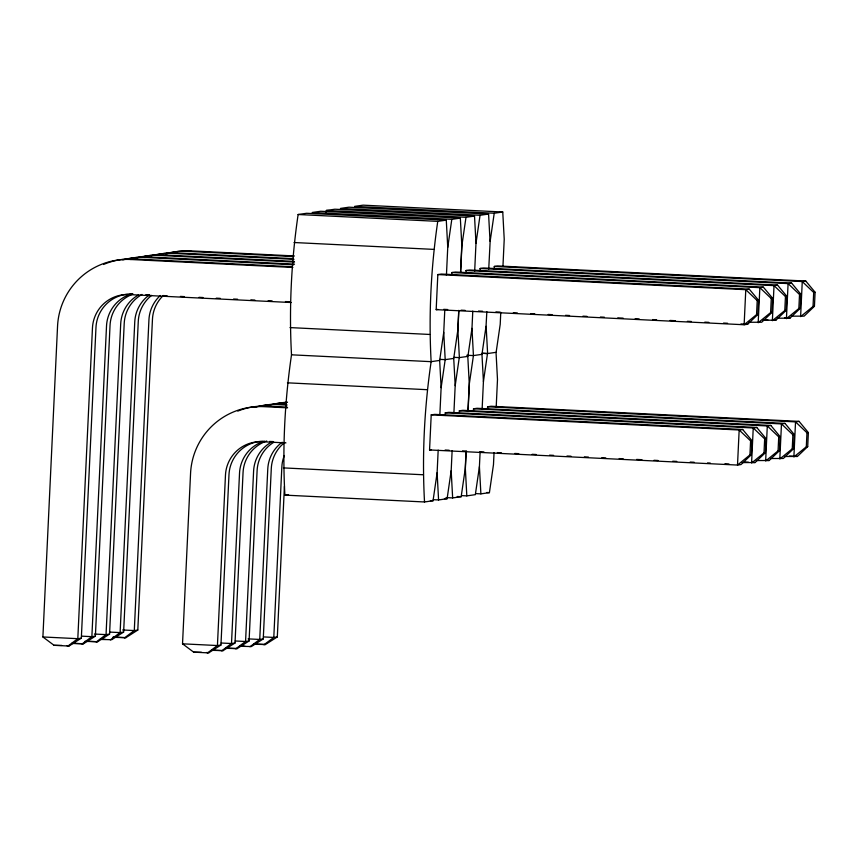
<?xml version="1.0" encoding="UTF-8"?>
<svg xmlns="http://www.w3.org/2000/svg" width="858" height="858" viewBox="0 0 858 858"><rect width="100%" height="100%" fill="white"/><g stroke="black" fill="none" stroke-linecap="round" stroke-linejoin="round"><path stroke-width="1.29" d="M68.018 645.999L77.81 638.684L92.46 327.928A35.124 34.942 81.8 0 1 129.022 294.573L132.54 294.058A35.124 34.942 81.8 0 0 95.978 327.424L81.328 638.18L69.423 645.795L68.018 645.999L54.054 645.313L42.9 636.968L57.55 326.222A70.249 69.884 81.8 0 1 130.673 259.491L134.191 258.987L292.406 266.752M71.922 643.468L83.483 643.768L95.388 636.153L110.038 325.407A35.124 34.942 81.8 0 1 132.497 294.283M84.824 641.366L97.662 641.73L109.567 634.116L124.217 323.359A35.124 34.942 81.8 0 1 141.956 294.455M101.426 639.467L111.722 639.703L123.627 632.089L138.277 321.342A35.124 34.942 81.8 0 1 151.662 295.356M113.063 637.312L125.901 637.666L137.806 630.051L152.456 319.305A35.124 34.942 81.8 0 1 162.902 295.892M262.945 441.194A35.124 34.942 81.8 0 0 228.989 474.581L220.946 645.034L209.041 652.648L207.636 652.841L193.672 652.166L182.529 643.822L190.562 473.38A70.249 69.884 81.8 0 1 263.685 406.649L287.602 407.829M211.551 650.321L223.112 650.621L235.017 643.007L243.05 472.565A35.124 34.942 81.8 0 1 266.752 440.991M225.611 648.305L237.173 648.594L249.077 640.98L257.11 470.538A35.124 34.942 81.8 0 1 273.734 442.299M239.79 646.267L251.351 646.557L263.256 638.942L271.289 468.5A35.124 34.942 81.8 0 1 284.674 442.514M438.181 450.128L437.119 472.726L433.043 500.75L424.517 501.973L284.888 495.12C282.336 448.38 284.727 401.115 291.506 354.815C288.953 308.076 291.345 260.811 298.123 214.511L306.649 213.277L446.278 220.131L447.747 247.351L446.428 275.268M253.85 644.24L265.412 644.53L277.316 636.926L284.416 486.454M424.517 501.973C421.964 455.233 424.356 407.968 431.134 361.668C428.571 314.929 430.973 267.664 437.752 221.364L446.278 220.131M429.558 449.946L431.209 414.875L434.727 414.371L742.685 429.483L752.005 440.69L751.34 454.719L741.033 464.553L737.515 465.068L429.558 449.946L431.317 449.699M436.175 309.641L437.827 274.571L441.344 274.056L749.302 289.178L758.622 300.386L757.957 314.414L747.65 324.249L744.133 324.753L436.175 309.641L437.934 309.395M439.875 414.242L441.13 387.655L445.195 359.641L443.736 332.421L444.798 309.824M445.152 415.497L445.27 412.848L448.788 412.344L756.756 427.456L766.065 438.663L765.411 452.692L755.094 462.537L742.213 462.58M451.769 275.193L451.887 272.544L455.405 272.04L763.363 287.151L772.683 298.359L772.028 312.387L761.711 322.233L748.82 322.276M433.258 499.688L438.577 499.946L447.104 498.723L451.179 470.699L452.123 450.761M453.871 413.545L455.19 385.639L459.266 357.614L467.9 356.381L471.975 328.357L472.79 311.079M458.74 310.457L457.797 330.394L453.721 358.419L455.19 385.639M460.553 271.911L461.808 245.334L460.338 218.104L320.72 211.261L312.183 212.484L451.812 219.337L460.338 218.104M458.848 310.446L457.904 330.384L459.373 357.604L453.946 357.357M460.66 271.9L461.915 245.313L465.991 217.299L474.517 216.066L475.986 243.286L474.667 271.203M459.212 413.481L459.341 410.821L462.859 410.317L770.816 425.439L780.136 436.647L779.472 450.675L769.165 460.51L756.273 460.553M465.937 273.155L466.066 270.506L469.583 270.002L777.541 285.113L786.861 296.321L786.196 310.349L775.889 320.184L762.998 320.238M466.055 451.405L465.24 468.683L461.175 496.696L452.649 497.93L445.999 497.597M467.942 411.529L469.251 383.612L467.792 356.392M466.173 451.383L465.358 468.661L466.816 495.881L475.343 494.658L479.418 466.645L480.105 452.016M468.05 411.508L469.369 383.601L473.434 355.577L471.975 328.357M473.391 411.443L473.509 408.783L477.027 408.279L784.995 423.391L794.304 434.598L793.65 448.637L783.333 458.472L770.452 458.515M480.008 271.128L480.126 268.479L483.644 267.975L791.602 283.086L800.922 294.294L800.267 308.322L789.95 318.168L777.069 318.211M482.11 409.491L483.429 381.574L487.505 353.56L496.139 352.316L500.214 324.292L500.772 312.333M486.84 311.701L486.036 326.33L481.96 354.354L483.429 381.574M488.728 269.176L490.154 241.248L494.229 213.234L502.756 212.001L504.225 239.232L502.97 265.808M487.451 409.416L487.58 406.767L491.098 406.252L799.055 421.375L808.375 432.582L807.71 446.61L797.404 456.445L784.512 456.499M494.176 269.09L494.305 266.441L497.822 265.937L805.78 281.049L815.1 292.256L814.435 306.285L804.128 316.13L791.237 316.173M494.047 452.659L493.479 464.618L489.414 492.631L480.888 493.865L475.568 493.597M496.181 407.464L497.49 379.547L496.031 352.327M742.685 429.483L739.167 429.987L737.515 465.068L749.935 454.922L750.6 440.894L739.167 429.987L431.209 414.875M749.302 289.178L745.784 289.682L744.133 324.753L756.552 314.618L757.217 300.59L745.784 289.682L437.827 274.571M756.756 427.456L753.238 427.96L751.576 463.041L764.006 452.895L764.66 438.867L753.238 427.96L445.27 412.848M763.363 287.151L759.856 287.655L758.193 322.737L770.613 312.591L771.278 298.563L759.856 287.655L451.887 272.544M770.816 425.439L767.299 425.943L765.647 461.014L778.067 450.879L778.732 436.84L767.299 425.943L459.341 410.821M777.541 285.113L774.023 285.617L772.372 320.699L784.791 310.553L785.456 296.525L774.023 285.617L466.066 270.506M784.995 423.391L781.477 423.906L779.815 458.976L792.245 448.841L792.899 434.802L781.477 423.906L473.509 408.783M791.602 283.086L788.094 283.59L786.432 318.672L798.852 308.526L799.517 294.498L788.094 283.59L480.126 268.479M799.055 421.375L795.538 421.879L793.886 456.949L806.305 446.814L806.97 432.786L795.538 421.879L487.58 406.767M805.78 281.049L802.262 281.553L800.611 316.634L813.03 306.488L813.695 292.46L802.262 281.553L494.305 266.441M325.997 212.988L326.362 210.446L334.888 209.213L474.517 216.066M447.747 247.351L451.812 219.337M441.13 387.655L439.661 360.435L443.736 332.421M475.986 243.286L480.051 215.272L488.577 214.05L490.047 241.27M82.078 643.972L91.87 636.657L95.388 636.153M96.257 641.934L106.049 634.62L109.567 634.116M110.317 639.907L120.109 632.593L123.627 632.089M124.496 637.869L134.288 630.555L137.806 630.051M207.636 652.841L217.428 645.538L220.946 645.034M221.707 650.825L231.499 643.511L235.017 643.007M235.768 648.798L245.56 641.494L249.077 640.98M249.946 646.76L259.738 639.446L263.256 638.942M264.007 644.733L273.799 637.43L277.316 636.926M122.769 259.91A70.249 69.884 81.8 0 1 144.745 257.464L148.252 256.96L294.509 264.135M135.693 258.226A70.249 69.884 81.8 0 1 158.912 255.427L162.43 254.923L294.058 261.379M151.008 255.845A70.249 69.884 81.8 0 1 172.984 253.41L176.491 252.896L293.5 258.644M165.186 253.807A70.249 69.884 81.8 0 1 187.151 251.362L190.669 250.858L294.38 255.952M757.217 300.59L758.622 300.386M771.278 298.563L772.683 298.359M785.456 296.525L786.861 296.321M799.517 294.498L800.922 294.294M813.695 292.46L815.1 292.256M756.552 314.618L757.957 314.414M770.613 312.591L772.028 312.387M784.791 310.553L786.196 310.349M798.852 308.526L800.267 308.322M813.03 306.488L814.435 306.285M439.661 360.435L431.134 361.668L291.506 354.815M453.721 358.419L445.195 359.641L439.875 359.384M481.96 354.354L473.434 355.577L466.784 355.255M284.888 495.12L288.545 494.594M750.6 440.894L752.005 440.69M764.66 438.867L766.065 438.663M778.732 436.84L780.136 436.647M792.899 434.802L794.304 434.598M806.97 432.786L808.375 432.582M749.935 454.922L751.34 454.719M764.006 452.895L765.411 452.692M778.067 450.879L779.472 450.675M792.245 448.841L793.65 448.637M806.305 446.814L807.71 446.61M81.328 638.18L77.81 638.684L42.9 636.968M54.054 645.313L61.808 645.42M193.672 652.166L201.426 652.273M502.756 212.001L363.127 205.159L354.601 206.381L494.229 213.234M488.577 214.05L348.959 207.196L340.422 208.419L480.051 215.272M326.362 210.446L465.991 217.299M298.123 214.511L437.752 221.364M294.058 242.524L433.676 249.378M187.151 251.362L293.522 256.585M172.984 253.41L293.972 259.341M158.912 255.427L294.53 262.087M144.745 257.464L293.651 264.779M130.673 259.491L292.878 267.449M784.598 317.9L789.95 318.168M763.835 319.594L767.856 319.798M773.208 320.055L775.889 320.184M145.839 294.712L149.818 294.905M163.117 295.56L167.106 295.763M180.405 296.407L184.395 296.611M199.013 297.329L203.003 297.522M216.302 298.176L220.292 298.37M233.58 299.024L237.569 299.217M250.868 299.871L254.858 300.064M268.157 300.718L272.136 300.911M285.435 301.566L289.425 301.759M443.704 309.33L447.726 309.534M461.111 310.188L465.133 310.381M478.517 311.046L482.539 311.239M495.924 311.894L499.946 312.098M513.331 312.752L517.353 312.945M530.737 313.61L534.759 313.803M548.144 314.457L552.166 314.661M565.551 315.315L569.562 315.508M582.957 316.173L586.969 316.366M600.364 317.02L604.375 317.224M617.771 317.878L623.123 318.136M635.177 318.736L639.189 318.929M652.584 319.584L656.595 319.787M669.991 320.442L675.343 320.699M687.397 321.289L691.409 321.493M704.804 322.147L708.815 322.351M723.551 323.069L727.563 323.262M740.958 323.927L747.65 324.249M129.022 294.573L291.227 302.531M290.036 327.595L429.665 334.448M482.293 353.281L487.612 353.539L486.143 326.319M482.185 353.292L487.505 353.56M287.441 382.829L427.059 389.682M286.583 404.386L281.263 404.118A70.249 69.884 81.8 0 0 263.084 405.63M287.044 405.083L277.745 404.622A70.249 69.884 81.8 0 0 254.526 407.432M287.13 407.121L267.203 406.145A70.249 69.884 81.8 0 0 237.773 411.111M789.371 456.059L797.404 456.445M765.143 460.317L769.165 460.51M744.39 462.012L748.401 462.205M752.423 462.408L755.094 462.537M269.53 441.42L273.52 441.613M445.12 450.032L449.142 450.236M462.526 450.89L466.548 451.083M479.933 451.748L483.955 451.941M497.34 452.595L501.362 452.799M514.746 453.453L518.768 453.646M532.153 454.311L536.175 454.504M549.56 455.158L553.582 455.362M566.966 456.016L570.988 456.209M584.373 456.874L588.395 457.067M601.78 457.722L605.802 457.925M619.186 458.58L623.208 458.773M636.593 459.427L641.945 459.695M654 460.285L658.022 460.489M672.747 461.207L676.758 461.4M690.154 462.065L694.165 462.258M707.56 462.912L710.242 463.041M724.967 463.77L728.978 463.964M285.939 442.9L262.033 441.731A35.124 34.942 81.8 0 0 225.472 475.096L217.428 645.538L182.529 643.822M283.43 467.9L423.048 474.753M486.754 492.503L489.414 492.631M461.497 495.624L466.816 495.881M457.185 496.503L461.175 496.696M444.444 498.595L447.104 498.723M430.384 500.611L433.043 500.75M122.651 629.986L134.288 630.555L148.938 319.809A35.124 34.942 81.8 0 1 160.328 295.506M263.46 636.915L273.799 637.43L281.842 466.977A35.124 34.942 81.8 0 1 284.341 455.501M109.77 632.089L120.109 632.593L134.76 321.847A35.124 34.942 81.8 0 1 149.195 295.066M248.101 638.878L259.738 639.446L267.771 469.004A35.124 34.942 81.8 0 1 282.207 442.224M94.412 634.051L106.049 634.62L120.699 323.874A35.124 34.942 81.8 0 1 138.449 294.97M235.221 640.98L245.56 641.494L253.603 471.042A35.124 34.942 81.8 0 1 272.49 441.527M113.202 637.044L125.901 637.666M253.989 643.972L265.412 644.53M81.531 636.153L91.87 636.657L106.521 325.911A35.124 34.942 81.8 0 1 132.733 293.597M221.149 643.007L231.499 643.511L239.532 473.069A35.124 34.942 81.8 0 1 264.478 441.109M100.3 639.146L105.373 639.392M239.929 645.999L245.002 646.246M90.047 641.355L97.662 641.73M229.558 648.219L237.173 648.594M72.061 643.21L83.483 643.768M211.69 650.064L223.112 650.621M66.881 645.666L69.423 645.795M206.51 652.52L209.041 652.648M479.418 466.645L480.888 493.865M451.179 470.699L452.649 497.93M437.119 472.726L438.577 499.946M166.195 254.043A70.249 69.884 81.8 0 1 190.669 250.858M282.765 403.367A70.249 69.884 81.8 0 1 286.54 402.359M155.791 254.998A70.249 69.884 81.8 0 1 176.491 252.896M127.552 259.062A70.249 69.884 81.8 0 1 148.252 256.96M274.624 404.204A70.249 69.884 81.8 0 1 287.505 402.155M269.841 405.04A70.249 69.884 81.8 0 1 286.604 402.541M144.251 256.424A70.249 69.884 81.8 0 1 162.43 254.923M103.561 264.457A70.249 69.884 81.8 0 1 134.191 258.987"/></g></svg>
